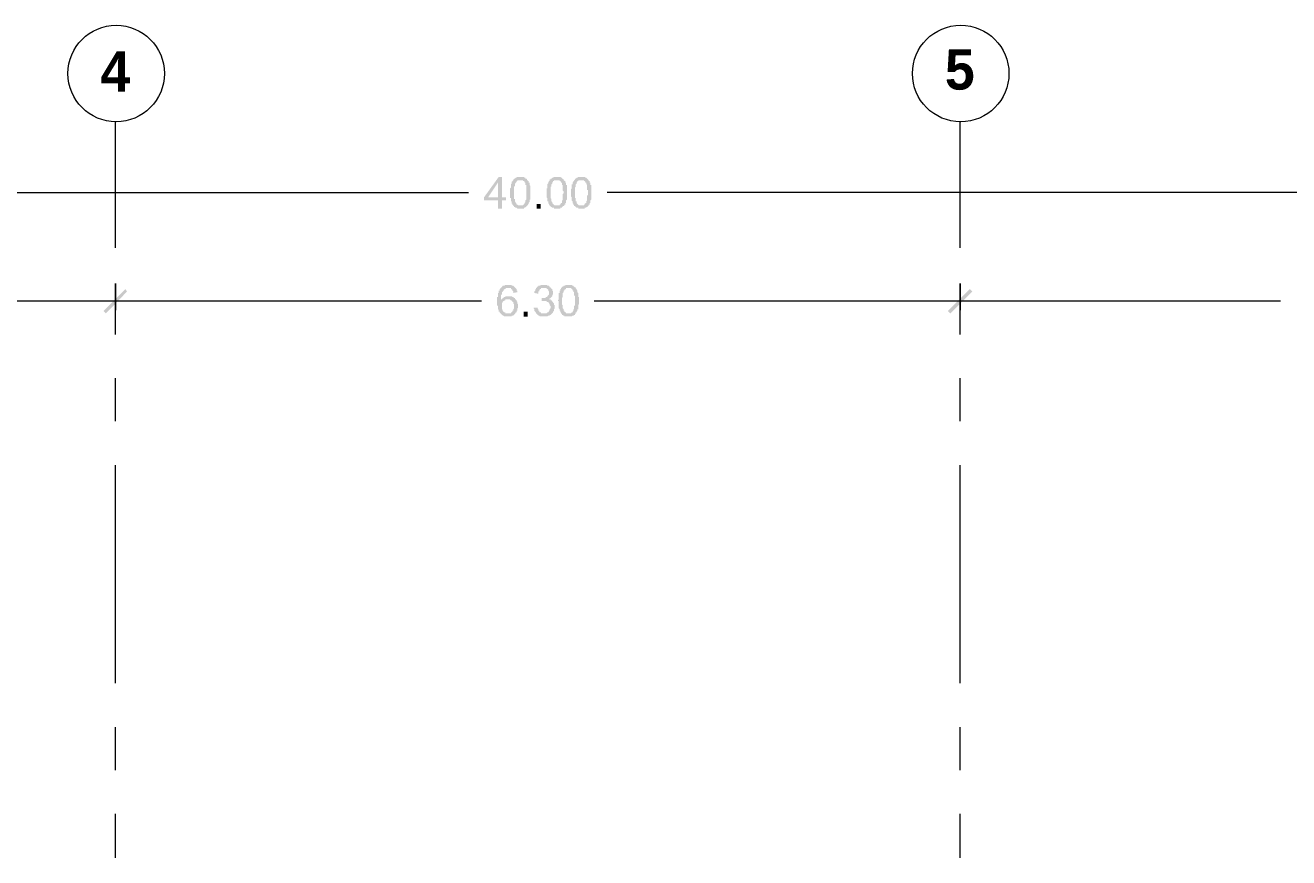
# Model space of a CAD drawing. Header units: inches. Extents: x -11 to 213, y -78 to 40.
# Drawn here: x 13.31 to 22.73, y 30.05 to 36.26 of the extents above; entities that cross this region are included whole.
import ezdxf

# ---------------------------------------------------------------- set-up
doc = ezdxf.new("R2010")
doc.units = ezdxf.units.IN
doc.header["$MEASUREMENT"] = 0
doc.layers.add('PDF_0', color=7, linetype='Continuous')
doc.layers.add('PDF_Text', color=7, linetype='Continuous')
doc.styles.add('PDF Century Gothic Bold', font='GOTHICB.TTF')

msp = doc.modelspace()

# ---------------------------------------------------------------- hatches: boundary and pattern name
at = {"layer": 'PDF_0'}
h = msp.add_hatch(color=256, dxfattribs=at)
h.paths.add_polyline_path([(16.89402, 34.94874), (16.86378, 34.94874), (16.86378, 34.88826), (16.83354, 34.88826), (16.83354, 34.94874), (16.73073, 34.94874), (16.73073, 34.97293), (16.83959, 35.12413), (16.86378, 35.12413), (16.86378, 34.97293), (16.89402, 34.97293)], flags=0)
h.paths.add_polyline_path([(16.83354, 34.97293), (16.83354, 35.0818), (16.83354, 35.0818), (16.76097, 34.97293)], flags=0)
h = msp.add_hatch(color=256, dxfattribs=at)
h.paths.add_polyline_path([(17.00289, 35.12414), (17.00289, 35.12414), (17.00893, 35.12414), (17.00893, 35.12414), (17.00893, 35.12414), (17.01498, 35.12414), (17.01498, 35.12414), (17.02103, 35.12414), (17.02103, 35.12414), (17.02708, 35.12414), (17.02708, 35.12414), (17.02708, 35.12414), (17.03312, 35.11809), (17.03312, 35.11809), (17.03312, 35.11809), (17.03917, 35.11809), (17.03917, 35.11809), (17.03917, 35.11205), (17.04522, 35.11205), (17.04522, 35.11205), (17.04522, 35.11205), (17.05127, 35.106), (17.05127, 35.106), (17.05127, 35.106), (17.05127, 35.09995), (17.05732, 35.09995), (17.05732, 35.09995), (17.05732, 35.0939), (17.05732, 35.0939), (17.06336, 35.0939), (17.06336, 35.08785), (17.06336, 35.08785), (17.06336, 35.08181), (17.06336, 35.08181), (17.06941, 35.08181), (17.06941, 35.07576), (17.06941, 35.07576), (17.06941, 35.06971), (17.06941, 35.06971), (17.06941, 35.06366), (17.06941, 35.06366), (17.07546, 35.05761), (17.07546, 35.05157), (17.07546, 35.05157), (17.07546, 35.04552), (17.07546, 35.04552), (17.07546, 35.03947), (17.07546, 35.03947), (17.07546, 35.03342), (17.07546, 35.02737), (17.07546, 35.02737), (17.07546, 35.02133), (17.07546, 35.01528), (17.07546, 35.00923), (17.07546, 35.00923), (17.07546, 35.00923), (17.07546, 35.00318), (17.07546, 34.99714), (17.07546, 34.99714), (17.07546, 34.99109), (17.07546, 34.98504), (17.07546, 34.98504), (17.07546, 34.97899), (17.07546, 34.97294), (17.07546, 34.97294), (17.07546, 34.9669), (17.07546, 34.9669), (17.07546, 34.96085), (17.07546, 34.96085), (17.07546, 34.9548), (17.06941, 34.9548), (17.06941, 34.94875), (17.06941, 34.94875), (17.06941, 34.9427), (17.06941, 34.9427), (17.06941, 34.93666), (17.06941, 34.93666), (17.06336, 34.93061), (17.06336, 34.93061), (17.06336, 34.92456), (17.06336, 34.92456), (17.06336, 34.92456), (17.05732, 34.91851), (17.05732, 34.91851), (17.05732, 34.91851), (17.05732, 34.91247), (17.05127, 34.91247), (17.05127, 34.90642), (17.05127, 34.90642), (17.04522, 34.90642), (17.04522, 34.90037), (17.04522, 34.90037), (17.03917, 34.90037), (17.03917, 34.89432), (17.03312, 34.89432), (17.03312, 34.89432), (17.02708, 34.89432), (17.02708, 34.89432), (17.02708, 34.88827), (17.02103, 34.88827), (17.02103, 34.88827), (17.01498, 34.88827), (17.00893, 34.88827), (17.00893, 34.88827), (17.00289, 34.88827), (17.00289, 34.88827), (17.00289, 34.88827), (16.99684, 34.88827), (16.99684, 34.88827), (16.99079, 34.88827), (16.99079, 34.88827), (16.98474, 34.88827), (16.98474, 34.88827), (16.98474, 34.88827), (16.97869, 34.88827), (16.97869, 34.88827), (16.97265, 34.89432), (16.97265, 34.89432), (16.97265, 34.89432), (16.9666, 34.89432), (16.9666, 34.89432), (16.9666, 34.89432), (16.96055, 34.90037), (16.96055, 34.90037), (16.96055, 34.90037), (16.9545, 34.90037), (16.9545, 34.90642), (16.9545, 34.90642), (16.9545, 34.90642), (16.94845, 34.90642), (16.94845, 34.91247), (16.94845, 34.91247), (16.94845, 34.91247), (16.94241, 34.91851), (16.94241, 34.91851), (16.94241, 34.92456), (16.94241, 34.92456), (16.93636, 34.92456), (16.93636, 34.93061), (16.93636, 34.93061), (16.93636, 34.93666), (16.93636, 34.93666), (16.93636, 34.9427), (16.93031, 34.9427), (16.93031, 34.94875), (16.93031, 34.94875), (16.93031, 34.9548), (16.93031, 34.9548), (16.93031, 34.96085), (16.93031, 34.96085), (16.93031, 34.9669), (16.92426, 34.9669), (16.92426, 34.97294), (16.92426, 34.97899), (16.92426, 34.97899), (16.92426, 34.98504), (16.92426, 34.99109), (16.92426, 34.99109), (16.92426, 34.99714), (16.92426, 35.00318), (16.92426, 35.00923), (16.92426, 35.00923), (16.92426, 35.00923), (16.92426, 35.01528), (16.92426, 35.02133), (16.92426, 35.02133), (16.92426, 35.02737), (16.92426, 35.03342), (16.92426, 35.03342), (16.92426, 35.03947), (16.92426, 35.03947), (16.93031, 35.04552), (16.93031, 35.04552), (16.93031, 35.05157), (16.93031, 35.05761), (16.93031, 35.05761), (16.93031, 35.06366), (16.93031, 35.06366), (16.93031, 35.06971), (16.93031, 35.06971), (16.93636, 35.07576), (16.93636, 35.07576), (16.93636, 35.07576), (16.93636, 35.08181), (16.93636, 35.08181), (16.93636, 35.08785), (16.94241, 35.08785), (16.94241, 35.08785), (16.94241, 35.0939), (16.94241, 35.0939), (16.94241, 35.0939), (16.94845, 35.09995), (16.94845, 35.09995), (16.94845, 35.106), (16.9545, 35.106), (16.9545, 35.11205), (16.9545, 35.11205), (16.96055, 35.11205), (16.96055, 35.11205), (16.9666, 35.11809), (16.9666, 35.11809), (16.97265, 35.11809), (16.97265, 35.11809), (16.97265, 35.12414), (16.97869, 35.12414), (16.97869, 35.12414), (16.98474, 35.12414), (16.98474, 35.12414), (16.99079, 35.12414), (16.99684, 35.12414), (16.99684, 35.12414), (17.00289, 35.12414), (17.00289, 35.12414)], flags=0)
h.paths.add_polyline_path([(17.00289, 34.91247), (17.00289, 34.91247), (17.00893, 34.91247), (17.00893, 34.91247), (17.01498, 34.91247), (17.01498, 34.91247), (17.02103, 34.91247), (17.02103, 34.91851), (17.02103, 34.91851), (17.02708, 34.91851), (17.02708, 34.92456), (17.03312, 34.92456), (17.03312, 34.92456), (17.03312, 34.93061), (17.03312, 34.93061), (17.03312, 34.93061), (17.03917, 34.93666), (17.03917, 34.93666), (17.03917, 34.9427), (17.03917, 34.9427), (17.03917, 34.9427), (17.03917, 34.94875), (17.03917, 34.94875), (17.04522, 34.9548), (17.04522, 34.9548), (17.04522, 34.96085), (17.04522, 34.96085), (17.04522, 34.9669), (17.04522, 34.9669), (17.04522, 34.97294), (17.04522, 34.97294), (17.04522, 34.97899), (17.04522, 34.97899), (17.04522, 34.98504), (17.04522, 34.99109), (17.04522, 34.99109), (17.04522, 34.99714), (17.04522, 35.00318), (17.04522, 35.00923), (17.04522, 35.00923), (17.04522, 35.00923), (17.04522, 35.01528), (17.04522, 35.02133), (17.04522, 35.02133), (17.04522, 35.02737), (17.04522, 35.02737), (17.04522, 35.03342), (17.04522, 35.03342), (17.04522, 35.03947), (17.04522, 35.04552), (17.04522, 35.04552), (17.04522, 35.05157), (17.04522, 35.05157), (17.04522, 35.05157), (17.04522, 35.05761), (17.04522, 35.05761), (17.04522, 35.06366), (17.04522, 35.06366), (17.03917, 35.06366), (17.03917, 35.06971), (17.03917, 35.07576), (17.03917, 35.07576), (17.03917, 35.08181), (17.03312, 35.08181), (17.03312, 35.08181), (17.03312, 35.08785), (17.03312, 35.08785), (17.02708, 35.0939), (17.02708, 35.0939), (17.02708, 35.0939), (17.02103, 35.0939), (17.02103, 35.09995), (17.01498, 35.09995), (17.01498, 35.09995), (17.00893, 35.09995), (17.00893, 35.09995), (17.00289, 35.09995), (17.00289, 35.09995), (17.00289, 35.09995), (16.99684, 35.09995), (16.99684, 35.09995), (16.99079, 35.09995), (16.99079, 35.09995), (16.98474, 35.09995), (16.98474, 35.09995), (16.97869, 35.09995), (16.97869, 35.0939), (16.97869, 35.0939), (16.97265, 35.0939), (16.97265, 35.08785), (16.97265, 35.08785), (16.9666, 35.08181), (16.9666, 35.08181), (16.9666, 35.08181), (16.9666, 35.07576), (16.9666, 35.07576), (16.96055, 35.07576), (16.96055, 35.06971), (16.96055, 35.06971), (16.96055, 35.06366), (16.96055, 35.06366), (16.96055, 35.06366), (16.96055, 35.05761), (16.96055, 35.05761), (16.9545, 35.05157), (16.9545, 35.05157), (16.9545, 35.04552), (16.9545, 35.03947), (16.9545, 35.03947), (16.9545, 35.03342), (16.9545, 35.03342), (16.9545, 35.02737), (16.9545, 35.02133), (16.9545, 35.02133), (16.9545, 35.01528), (16.9545, 35.00923), (16.9545, 35.00923), (16.9545, 35.00318), (16.9545, 34.99714), (16.9545, 34.99714), (16.9545, 34.99109), (16.9545, 34.98504), (16.9545, 34.98504), (16.9545, 34.97899), (16.9545, 34.97899), (16.9545, 34.97294), (16.9545, 34.97294), (16.9545, 34.9669), (16.9545, 34.9669), (16.9545, 34.96085), (16.96055, 34.96085), (16.96055, 34.9548), (16.96055, 34.9548), (16.96055, 34.94875), (16.96055, 34.94875), (16.96055, 34.94875), (16.96055, 34.9427), (16.96055, 34.9427), (16.9666, 34.93666), (16.9666, 34.93666), (16.9666, 34.93061), (16.9666, 34.93061), (16.97265, 34.92456), (16.97265, 34.92456), (16.97265, 34.92456), (16.97265, 34.91851), (16.97869, 34.91851), (16.97869, 34.91851), (16.98474, 34.91247), (16.98474, 34.91247), (16.99079, 34.91247), (16.99079, 34.91247), (16.99684, 34.91247), (16.99684, 34.91247), (17.00289, 34.91247)], flags=0)
h = msp.add_hatch(color=256, dxfattribs=at)
h.paths.add_polyline_path([(17.27505, 35.12414), (17.27505, 35.12414), (17.2811, 35.12414), (17.2811, 35.12414), (17.28715, 35.12414), (17.28715, 35.12414), (17.28715, 35.12414), (17.2932, 35.12414), (17.2932, 35.12414), (17.29924, 35.12414), (17.29924, 35.12414), (17.29924, 35.12414), (17.30529, 35.11809), (17.30529, 35.11809), (17.30529, 35.11809), (17.31134, 35.11809), (17.31134, 35.11809), (17.31134, 35.11205), (17.31739, 35.11205), (17.31739, 35.11205), (17.31739, 35.11205), (17.32343, 35.106), (17.32343, 35.106), (17.32343, 35.106), (17.32343, 35.09995), (17.32948, 35.09995), (17.32948, 35.09995), (17.32948, 35.0939), (17.32948, 35.0939), (17.33553, 35.0939), (17.33553, 35.08785), (17.33553, 35.08785), (17.33553, 35.08181), (17.33553, 35.08181), (17.34158, 35.08181), (17.34158, 35.07576), (17.34158, 35.07576), (17.34158, 35.06971), (17.34158, 35.06971), (17.34158, 35.06366), (17.34763, 35.06366), (17.34763, 35.05761), (17.34763, 35.05157), (17.34763, 35.05157), (17.34763, 35.04552), (17.34763, 35.04552), (17.34763, 35.03947), (17.34763, 35.03947), (17.34763, 35.03342), (17.34763, 35.02737), (17.34763, 35.02737), (17.34763, 35.02133), (17.34763, 35.01528), (17.34763, 35.00923), (17.34763, 35.00923), (17.34763, 35.00923), (17.34763, 35.00318), (17.34763, 34.99714), (17.34763, 34.99714), (17.34763, 34.99109), (17.34763, 34.98504), (17.34763, 34.98504), (17.34763, 34.97899), (17.34763, 34.97294), (17.34763, 34.97294), (17.34763, 34.9669), (17.34763, 34.9669), (17.34763, 34.96085), (17.34763, 34.96085), (17.34763, 34.9548), (17.34763, 34.9548), (17.34158, 34.94875), (17.34158, 34.94875), (17.34158, 34.9427), (17.34158, 34.9427), (17.34158, 34.93666), (17.34158, 34.93666), (17.34158, 34.93061), (17.33553, 34.93061), (17.33553, 34.92456), (17.33553, 34.92456), (17.33553, 34.92456), (17.33553, 34.91851), (17.32948, 34.91851), (17.32948, 34.91851), (17.32948, 34.91247), (17.32948, 34.91247), (17.32343, 34.90642), (17.32343, 34.90642), (17.31739, 34.90642), (17.31739, 34.90037), (17.31739, 34.90037), (17.31134, 34.90037), (17.31134, 34.89432), (17.30529, 34.89432), (17.30529, 34.89432), (17.30529, 34.89432), (17.29924, 34.89432), (17.29924, 34.88827), (17.2932, 34.88827), (17.2932, 34.88827), (17.28715, 34.88827), (17.28715, 34.88827), (17.2811, 34.88827), (17.27505, 34.88827), (17.27505, 34.88827), (17.27505, 34.88827), (17.269, 34.88827), (17.269, 34.88827), (17.26296, 34.88827), (17.26296, 34.88827), (17.26296, 34.88827), (17.25691, 34.88827), (17.25691, 34.88827), (17.25086, 34.88827), (17.25086, 34.88827), (17.25086, 34.89432), (17.24481, 34.89432), (17.24481, 34.89432), (17.23876, 34.89432), (17.23876, 34.89432), (17.23876, 34.89432), (17.23272, 34.90037), (17.23272, 34.90037), (17.23272, 34.90037), (17.22667, 34.90037), (17.22667, 34.90642), (17.22667, 34.90642), (17.22667, 34.90642), (17.22062, 34.90642), (17.22062, 34.91247), (17.22062, 34.91247), (17.22062, 34.91247), (17.21457, 34.91851), (17.21457, 34.91851), (17.21457, 34.92456), (17.21457, 34.92456), (17.20853, 34.92456), (17.20853, 34.93061), (17.20853, 34.93061), (17.20853, 34.93666), (17.20853, 34.93666), (17.20853, 34.9427), (17.20248, 34.9427), (17.20248, 34.94875), (17.20248, 34.94875), (17.20248, 34.9548), (17.20248, 34.9548), (17.20248, 34.96085), (17.20248, 34.96085), (17.20248, 34.9669), (17.20248, 34.9669), (17.19643, 34.97294), (17.19643, 34.97899), (17.19643, 34.97899), (17.19643, 34.98504), (17.19643, 34.99109), (17.19643, 34.99109), (17.19643, 34.99714), (17.19643, 35.00318), (17.19643, 35.00923), (17.19643, 35.00923), (17.19643, 35.00923), (17.19643, 35.01528), (17.19643, 35.02133), (17.19643, 35.02133), (17.19643, 35.02737), (17.19643, 35.03342), (17.19643, 35.03342), (17.19643, 35.03947), (17.20248, 35.03947), (17.20248, 35.04552), (17.20248, 35.04552), (17.20248, 35.05157), (17.20248, 35.05761), (17.20248, 35.05761), (17.20248, 35.06366), (17.20248, 35.06366), (17.20248, 35.06971), (17.20248, 35.06971), (17.20853, 35.07576), (17.20853, 35.07576), (17.20853, 35.07576), (17.20853, 35.08181), (17.20853, 35.08181), (17.20853, 35.08785), (17.21457, 35.08785), (17.21457, 35.08785), (17.21457, 35.0939), (17.21457, 35.0939), (17.21457, 35.0939), (17.22062, 35.09995), (17.22062, 35.09995), (17.22062, 35.106), (17.22667, 35.106), (17.22667, 35.11205), (17.23272, 35.11205), (17.23272, 35.11205), (17.23272, 35.11205), (17.23876, 35.11809), (17.23876, 35.11809), (17.24481, 35.11809), (17.24481, 35.11809), (17.25086, 35.12414), (17.25086, 35.12414), (17.25086, 35.12414), (17.25691, 35.12414), (17.26296, 35.12414), (17.26296, 35.12414), (17.269, 35.12414), (17.269, 35.12414), (17.27505, 35.12414), (17.27505, 35.12414)], flags=0)
h.paths.add_polyline_path([(17.27505, 34.91247), (17.27505, 34.91247), (17.2811, 34.91247), (17.2811, 34.91247), (17.28715, 34.91247), (17.28715, 34.91247), (17.2932, 34.91247), (17.2932, 34.91851), (17.29924, 34.91851), (17.29924, 34.91851), (17.29924, 34.92456), (17.30529, 34.92456), (17.30529, 34.92456), (17.30529, 34.93061), (17.31134, 34.93061), (17.31134, 34.93061), (17.31134, 34.93666), (17.31134, 34.93666), (17.31134, 34.9427), (17.31134, 34.9427), (17.31134, 34.9427), (17.31134, 34.94875), (17.31739, 34.94875), (17.31739, 34.9548), (17.31739, 34.9548), (17.31739, 34.96085), (17.31739, 34.96085), (17.31739, 34.9669), (17.31739, 34.9669), (17.31739, 34.97294), (17.31739, 34.97294), (17.31739, 34.97899), (17.31739, 34.97899), (17.31739, 34.98504), (17.31739, 34.99109), (17.31739, 34.99109), (17.31739, 34.99714), (17.32343, 35.00318), (17.32343, 35.00923), (17.32343, 35.00923), (17.32343, 35.00923), (17.32343, 35.01528), (17.31739, 35.02133), (17.31739, 35.02133), (17.31739, 35.02737), (17.31739, 35.02737), (17.31739, 35.03342), (17.31739, 35.03342), (17.31739, 35.03947), (17.31739, 35.04552), (17.31739, 35.04552), (17.31739, 35.05157), (17.31739, 35.05157), (17.31739, 35.05157), (17.31739, 35.05761), (17.31739, 35.05761), (17.31739, 35.06366), (17.31739, 35.06366), (17.31134, 35.06366), (17.31134, 35.06971), (17.31134, 35.07576), (17.31134, 35.07576), (17.31134, 35.08181), (17.30529, 35.08181), (17.30529, 35.08181), (17.30529, 35.08785), (17.30529, 35.08785), (17.29924, 35.0939), (17.29924, 35.0939), (17.29924, 35.0939), (17.2932, 35.0939), (17.2932, 35.09995), (17.28715, 35.09995), (17.28715, 35.09995), (17.2811, 35.09995), (17.2811, 35.09995), (17.27505, 35.09995), (17.27505, 35.09995), (17.27505, 35.09995), (17.269, 35.09995), (17.269, 35.09995), (17.26296, 35.09995), (17.26296, 35.09995), (17.25691, 35.09995), (17.25691, 35.09995), (17.25086, 35.09995), (17.25086, 35.0939), (17.25086, 35.0939), (17.24481, 35.0939), (17.24481, 35.08785), (17.24481, 35.08785), (17.23876, 35.08181), (17.23876, 35.08181), (17.23876, 35.08181), (17.23876, 35.07576), (17.23876, 35.07576), (17.23876, 35.07576), (17.23272, 35.06971), (17.23272, 35.06971), (17.23272, 35.06366), (17.23272, 35.06366), (17.23272, 35.06366), (17.23272, 35.05761), (17.23272, 35.05761), (17.23272, 35.05157), (17.22667, 35.05157), (17.22667, 35.04552), (17.22667, 35.03947), (17.22667, 35.03947), (17.22667, 35.03342), (17.22667, 35.03342), (17.22667, 35.02737), (17.22667, 35.02133), (17.22667, 35.02133), (17.22667, 35.01528), (17.22667, 35.00923), (17.22667, 35.00923), (17.22667, 35.00318), (17.22667, 34.99714), (17.22667, 34.99714), (17.22667, 34.99109), (17.22667, 34.98504), (17.22667, 34.98504), (17.22667, 34.97899), (17.22667, 34.97899), (17.22667, 34.97294), (17.22667, 34.97294), (17.22667, 34.9669), (17.22667, 34.9669), (17.23272, 34.96085), (17.23272, 34.96085), (17.23272, 34.9548), (17.23272, 34.9548), (17.23272, 34.94875), (17.23272, 34.94875), (17.23272, 34.94875), (17.23272, 34.9427), (17.23272, 34.9427), (17.23876, 34.93666), (17.23876, 34.93666), (17.23876, 34.93061), (17.23876, 34.93061), (17.24481, 34.92456), (17.24481, 34.92456), (17.24481, 34.92456), (17.25086, 34.91851), (17.25086, 34.91851), (17.25086, 34.91851), (17.25691, 34.91247), (17.25691, 34.91247), (17.26296, 34.91247), (17.26296, 34.91247), (17.269, 34.91247), (17.269, 34.91247), (17.27505, 34.91247)], flags=0)
h = msp.add_hatch(color=256, dxfattribs=at)
h.paths.add_polyline_path([(17.45649, 35.12414), (17.45649, 35.12414), (17.46254, 35.12414), (17.46254, 35.12414), (17.46859, 35.12414), (17.46859, 35.12414), (17.46859, 35.12414), (17.47464, 35.12414), (17.47464, 35.12414), (17.48069, 35.12414), (17.48069, 35.12414), (17.48069, 35.12414), (17.48673, 35.11809), (17.48673, 35.11809), (17.49278, 35.11809), (17.49278, 35.11809), (17.49278, 35.11809), (17.49883, 35.11205), (17.49883, 35.11205), (17.49883, 35.11205), (17.49883, 35.11205), (17.50488, 35.106), (17.50488, 35.106), (17.50488, 35.106), (17.51093, 35.09995), (17.51093, 35.09995), (17.51093, 35.09995), (17.51093, 35.0939), (17.51697, 35.0939), (17.51697, 35.0939), (17.51697, 35.08785), (17.51697, 35.08785), (17.51697, 35.08181), (17.52302, 35.08181), (17.52302, 35.08181), (17.52302, 35.07576), (17.52302, 35.07576), (17.52302, 35.06971), (17.52302, 35.06971), (17.52302, 35.06366), (17.52907, 35.06366), (17.52907, 35.05761), (17.52907, 35.05157), (17.52907, 35.05157), (17.52907, 35.04552), (17.52907, 35.04552), (17.52907, 35.03947), (17.52907, 35.03947), (17.52907, 35.03342), (17.52907, 35.02737), (17.52907, 35.02737), (17.52907, 35.02133), (17.52907, 35.01528), (17.52907, 35.00923), (17.52907, 35.00923), (17.52907, 35.00923), (17.52907, 35.00318), (17.52907, 34.99714), (17.52907, 34.99714), (17.52907, 34.99109), (17.52907, 34.98504), (17.52907, 34.98504), (17.52907, 34.97899), (17.52907, 34.97294), (17.52907, 34.97294), (17.52907, 34.9669), (17.52907, 34.9669), (17.52907, 34.96085), (17.52907, 34.96085), (17.52907, 34.9548), (17.52907, 34.9548), (17.52302, 34.94875), (17.52302, 34.94875), (17.52302, 34.9427), (17.52302, 34.9427), (17.52302, 34.93666), (17.52302, 34.93666), (17.52302, 34.93061), (17.51697, 34.93061), (17.51697, 34.92456), (17.51697, 34.92456), (17.51697, 34.92456), (17.51697, 34.91851), (17.51093, 34.91851), (17.51093, 34.91851), (17.51093, 34.91247), (17.51093, 34.91247), (17.50488, 34.90642), (17.50488, 34.90642), (17.50488, 34.90642), (17.49883, 34.90037), (17.49883, 34.90037), (17.49278, 34.90037), (17.49278, 34.89432), (17.48673, 34.89432), (17.48673, 34.89432), (17.48673, 34.89432), (17.48069, 34.89432), (17.48069, 34.88827), (17.47464, 34.88827), (17.47464, 34.88827), (17.46859, 34.88827), (17.46859, 34.88827), (17.46254, 34.88827), (17.46254, 34.88827), (17.45649, 34.88827), (17.45649, 34.88827), (17.45045, 34.88827), (17.45045, 34.88827), (17.4444, 34.88827), (17.4444, 34.88827), (17.4444, 34.88827), (17.43835, 34.88827), (17.43835, 34.88827), (17.4323, 34.88827), (17.4323, 34.88827), (17.4323, 34.89432), (17.42625, 34.89432), (17.42625, 34.89432), (17.42625, 34.89432), (17.42021, 34.89432), (17.42021, 34.89432), (17.41416, 34.90037), (17.41416, 34.90037), (17.41416, 34.90037), (17.41416, 34.90037), (17.40811, 34.90642), (17.40811, 34.90642), (17.40811, 34.90642), (17.40206, 34.90642), (17.40206, 34.91247), (17.40206, 34.91247), (17.40206, 34.91247), (17.39602, 34.91851), (17.39602, 34.91851), (17.39602, 34.92456), (17.39602, 34.92456), (17.39602, 34.92456), (17.38997, 34.93061), (17.38997, 34.93061), (17.38997, 34.93666), (17.38997, 34.93666), (17.38997, 34.9427), (17.38997, 34.9427), (17.38392, 34.94875), (17.38392, 34.94875), (17.38392, 34.9548), (17.38392, 34.9548), (17.38392, 34.96085), (17.38392, 34.96085), (17.38392, 34.9669), (17.38392, 34.9669), (17.38392, 34.97294), (17.37787, 34.97899), (17.37787, 34.97899), (17.37787, 34.98504), (17.37787, 34.99109), (17.37787, 34.99109), (17.37787, 34.99714), (17.37787, 35.00318), (17.37787, 35.00923), (17.37787, 35.00923), (17.37787, 35.00923), (17.37787, 35.01528), (17.37787, 35.02133), (17.37787, 35.02133), (17.37787, 35.02737), (17.37787, 35.03342), (17.37787, 35.03342), (17.38392, 35.03947), (17.38392, 35.03947), (17.38392, 35.04552), (17.38392, 35.04552), (17.38392, 35.05157), (17.38392, 35.05761), (17.38392, 35.05761), (17.38392, 35.06366), (17.38392, 35.06366), (17.38392, 35.06971), (17.38997, 35.06971), (17.38997, 35.07576), (17.38997, 35.07576), (17.38997, 35.07576), (17.38997, 35.08181), (17.38997, 35.08181), (17.39602, 35.08785), (17.39602, 35.08785), (17.39602, 35.08785), (17.39602, 35.0939), (17.39602, 35.0939), (17.40206, 35.0939), (17.40206, 35.09995), (17.40206, 35.09995), (17.40811, 35.106), (17.40811, 35.106), (17.40811, 35.11205), (17.41416, 35.11205), (17.41416, 35.11205), (17.41416, 35.11205), (17.42021, 35.11809), (17.42021, 35.11809), (17.42625, 35.11809), (17.42625, 35.11809), (17.4323, 35.12414), (17.4323, 35.12414), (17.43835, 35.12414), (17.43835, 35.12414), (17.4444, 35.12414), (17.4444, 35.12414), (17.45045, 35.12414), (17.45045, 35.12414), (17.45649, 35.12414), (17.45649, 35.12414)], flags=0)
h.paths.add_polyline_path([(17.45649, 34.91247), (17.45649, 34.91247), (17.46254, 34.91247), (17.46254, 34.91247), (17.46859, 34.91247), (17.46859, 34.91247), (17.47464, 34.91247), (17.47464, 34.91851), (17.48069, 34.91851), (17.48069, 34.91851), (17.48069, 34.92456), (17.48673, 34.92456), (17.48673, 34.92456), (17.48673, 34.93061), (17.49278, 34.93061), (17.49278, 34.93061), (17.49278, 34.93666), (17.49278, 34.93666), (17.49278, 34.9427), (17.49278, 34.9427), (17.49278, 34.9427), (17.49883, 34.94875), (17.49883, 34.94875), (17.49883, 34.9548), (17.49883, 34.9548), (17.49883, 34.96085), (17.49883, 34.96085), (17.49883, 34.9669), (17.49883, 34.9669), (17.49883, 34.97294), (17.49883, 34.97294), (17.49883, 34.97899), (17.49883, 34.97899), (17.49883, 34.98504), (17.50488, 34.99109), (17.50488, 34.99109), (17.50488, 34.99714), (17.50488, 35.00318), (17.50488, 35.00923), (17.50488, 35.00923), (17.50488, 35.00923), (17.50488, 35.01528), (17.50488, 35.02133), (17.50488, 35.02133), (17.50488, 35.02737), (17.49883, 35.02737), (17.49883, 35.03342), (17.49883, 35.03342), (17.49883, 35.03947), (17.49883, 35.04552), (17.49883, 35.04552), (17.49883, 35.05157), (17.49883, 35.05157), (17.49883, 35.05157), (17.49883, 35.05761), (17.49883, 35.05761), (17.49883, 35.06366), (17.49883, 35.06366), (17.49883, 35.06366), (17.49278, 35.06971), (17.49278, 35.07576), (17.49278, 35.07576), (17.49278, 35.08181), (17.48673, 35.08181), (17.48673, 35.08181), (17.48673, 35.08785), (17.48673, 35.08785), (17.48069, 35.0939), (17.48069, 35.0939), (17.48069, 35.0939), (17.47464, 35.0939), (17.47464, 35.09995), (17.46859, 35.09995), (17.46859, 35.09995), (17.46254, 35.09995), (17.46254, 35.09995), (17.45649, 35.09995), (17.45649, 35.09995), (17.45649, 35.09995), (17.45045, 35.09995), (17.45045, 35.09995), (17.4444, 35.09995), (17.4444, 35.09995), (17.43835, 35.09995), (17.43835, 35.09995), (17.4323, 35.09995), (17.4323, 35.0939), (17.4323, 35.0939), (17.42625, 35.0939), (17.42625, 35.08785), (17.42625, 35.08785), (17.42021, 35.08181), (17.42021, 35.08181), (17.42021, 35.08181), (17.42021, 35.07576), (17.42021, 35.07576), (17.42021, 35.07576), (17.41416, 35.06971), (17.41416, 35.06971), (17.41416, 35.06366), (17.41416, 35.06366), (17.41416, 35.06366), (17.41416, 35.05761), (17.41416, 35.05761), (17.41416, 35.05157), (17.41416, 35.05157), (17.40811, 35.04552), (17.40811, 35.03947), (17.40811, 35.03947), (17.40811, 35.03342), (17.40811, 35.03342), (17.40811, 35.02737), (17.40811, 35.02133), (17.40811, 35.02133), (17.40811, 35.01528), (17.40811, 35.00923), (17.40811, 35.00923), (17.40811, 35.00318), (17.40811, 34.99714), (17.40811, 34.99714), (17.40811, 34.99109), (17.40811, 34.98504), (17.40811, 34.98504), (17.40811, 34.97899), (17.40811, 34.97899), (17.40811, 34.97294), (17.40811, 34.97294), (17.40811, 34.9669), (17.41416, 34.9669), (17.41416, 34.96085), (17.41416, 34.96085), (17.41416, 34.9548), (17.41416, 34.9548), (17.41416, 34.94875), (17.41416, 34.94875), (17.41416, 34.94875), (17.41416, 34.9427), (17.42021, 34.9427), (17.42021, 34.93666), (17.42021, 34.93666), (17.42021, 34.93061), (17.42021, 34.93061), (17.42625, 34.92456), (17.42625, 34.92456), (17.42625, 34.92456), (17.4323, 34.91851), (17.4323, 34.91851), (17.4323, 34.91851), (17.43835, 34.91247), (17.43835, 34.91247), (17.4444, 34.91247), (17.4444, 34.91247), (17.45045, 34.91247), (17.45045, 34.91247), (17.45649, 34.91247)], flags=0)
h = msp.add_hatch(color=256, dxfattribs=at)
h.paths.add_polyline_path([(16.85773, 34.20482), (16.85773, 34.21087), (16.86378, 34.21087), (16.86378, 34.21692), (16.86378, 34.21692), (16.86983, 34.21692), (16.86983, 34.22297), (16.86983, 34.22297), (16.87588, 34.22297), (16.87588, 34.22902), (16.88192, 34.22902), (16.88192, 34.22902), (16.88797, 34.22902), (16.88797, 34.23506), (16.88797, 34.23506), (16.89402, 34.23506), (16.89402, 34.23506), (16.90007, 34.23506), (16.90007, 34.23506), (16.90612, 34.23506), (16.91216, 34.23506), (16.91216, 34.23506), (16.91216, 34.23506), (16.91821, 34.23506), (16.91821, 34.23506), (16.92426, 34.23506), (16.92426, 34.23506), (16.93031, 34.23506), (16.93031, 34.23506), (16.93636, 34.23506), (16.93636, 34.23506), (16.9424, 34.22902), (16.9424, 34.22902), (16.94845, 34.22902), (16.94845, 34.22902), (16.9545, 34.22297), (16.9545, 34.22297), (16.96055, 34.22297), (16.96055, 34.21692), (16.96055, 34.21692), (16.96055, 34.21692), (16.96659, 34.21087), (16.96659, 34.21087), (16.96659, 34.21087), (16.97264, 34.20482), (16.97264, 34.20482), (16.97264, 34.19878), (16.97264, 34.19878), (16.97869, 34.19273), (16.97869, 34.19273), (16.97869, 34.19273), (16.97869, 34.18668), (16.97869, 34.18063), (16.97869, 34.18063), (16.98474, 34.17458), (16.98474, 34.17458), (16.98474, 34.16854), (16.98474, 34.16854), (16.98474, 34.16249), (16.98474, 34.16249), (16.98474, 34.15644), (16.98474, 34.15644), (16.98474, 34.15039), (16.98474, 34.15039), (16.97869, 34.14435), (16.97869, 34.14435), (16.97869, 34.1383), (16.97869, 34.1383), (16.97869, 34.13225), (16.97869, 34.13225), (16.97869, 34.1262), (16.97264, 34.1262), (16.97264, 34.12015), (16.97264, 34.12015), (16.97264, 34.11411), (16.96659, 34.11411), (16.96659, 34.10806), (16.96659, 34.10806), (16.96055, 34.10806), (16.96055, 34.10806), (16.96055, 34.10201), (16.96055, 34.10201), (16.9545, 34.09596), (16.9545, 34.09596), (16.9545, 34.09596), (16.94845, 34.08991), (16.94845, 34.08991), (16.9424, 34.08991), (16.9424, 34.08991), (16.93636, 34.08991), (16.93636, 34.08387), (16.93031, 34.08387), (16.93031, 34.08387), (16.92426, 34.08387), (16.92426, 34.08387), (16.91821, 34.08387), (16.91821, 34.08387), (16.91216, 34.08387), (16.91216, 34.08387), (16.90612, 34.08387), (16.90612, 34.08387), (16.90007, 34.08387), (16.89402, 34.08387), (16.89402, 34.08387), (16.88797, 34.08387), (16.88797, 34.08387), (16.88192, 34.08387), (16.88192, 34.08387), (16.87588, 34.08991), (16.87588, 34.08991), (16.87588, 34.08991), (16.86983, 34.08991), (16.86983, 34.09596), (16.86378, 34.09596), (16.86378, 34.09596), (16.85773, 34.10201), (16.85773, 34.10201), (16.85773, 34.10201), (16.85169, 34.10806), (16.85169, 34.10806), (16.85169, 34.10806), (16.85169, 34.10806), (16.84564, 34.11411), (16.84564, 34.11411), (16.84564, 34.11411), (16.84564, 34.12015), (16.83959, 34.12015), (16.83959, 34.12015), (16.83959, 34.1262), (16.83959, 34.1262), (16.83959, 34.13225), (16.83959, 34.13225), (16.83354, 34.1383), (16.83354, 34.1383), (16.83354, 34.14435), (16.83354, 34.14435), (16.83354, 34.15039), (16.83354, 34.15039), (16.83354, 34.15644), (16.83354, 34.15644), (16.83354, 34.16249), (16.82749, 34.16854), (16.82749, 34.16854), (16.82749, 34.17458), (16.82749, 34.17458), (16.82749, 34.18063), (16.82749, 34.18668), (16.82749, 34.19273), (16.82749, 34.19273), (16.82749, 34.19273), (16.82749, 34.19878), (16.82749, 34.20482), (16.82749, 34.20482), (16.82749, 34.21087), (16.82749, 34.21692), (16.82749, 34.21692), (16.82749, 34.22297), (16.82749, 34.22902), (16.83354, 34.22902), (16.83354, 34.23506), (16.83354, 34.23506), (16.83354, 34.24111), (16.83354, 34.24111), (16.83354, 34.24716), (16.83354, 34.24716), (16.83354, 34.25321), (16.83354, 34.25321), (16.83354, 34.25926), (16.83959, 34.25926), (16.83959, 34.2653), (16.83959, 34.2653), (16.83959, 34.27135), (16.83959, 34.27135), (16.83959, 34.2774), (16.84564, 34.2774), (16.84564, 34.2774), (16.84564, 34.28345), (16.84564, 34.28345), (16.84564, 34.28949), (16.85169, 34.28949), (16.85169, 34.28949), (16.85169, 34.28949), (16.85169, 34.29554), (16.85773, 34.29554), (16.85773, 34.30159), (16.85773, 34.30159), (16.86378, 34.30159), (16.86378, 34.30764), (16.86983, 34.30764), (16.86983, 34.30764), (16.86983, 34.31369), (16.87588, 34.31369), (16.87588, 34.31369), (16.88192, 34.31369), (16.88192, 34.31369), (16.88797, 34.31973), (16.88797, 34.31973), (16.89402, 34.31973), (16.89402, 34.31973), (16.90007, 34.31973), (16.90007, 34.31973), (16.90612, 34.31973), (16.90612, 34.31973), (16.91216, 34.31973), (16.91216, 34.31973), (16.91821, 34.31973), (16.91821, 34.31973), (16.92426, 34.31973), (16.92426, 34.31973), (16.93031, 34.31973), (16.93031, 34.31973), (16.93636, 34.31973), (16.93636, 34.31369), (16.9424, 34.31369), (16.9424, 34.31369), (16.94845, 34.31369), (16.94845, 34.31369), (16.9545, 34.30764), (16.9545, 34.30764), (16.9545, 34.30764), (16.96055, 34.30159), (16.96055, 34.30159), (16.96055, 34.30159), (16.96659, 34.29554), (16.96659, 34.29554), (16.96659, 34.29554), (16.97264, 34.28949), (16.97264, 34.28949), (16.97264, 34.28345), (16.97264, 34.28345), (16.97264, 34.2774), (16.97869, 34.2774), (16.97869, 34.27135), (16.97869, 34.27135), (16.97869, 34.2653), (16.97869, 34.2653), (16.94845, 34.25926), (16.94845, 34.2653), (16.94845, 34.2653), (16.94845, 34.27135), (16.94845, 34.27135), (16.9424, 34.2774), (16.9424, 34.2774), (16.9424, 34.28345), (16.9424, 34.28345), (16.93636, 34.28345), (16.93636, 34.28949), (16.93636, 34.28949), (16.93031, 34.28949), (16.93031, 34.29554), (16.92426, 34.29554), (16.92426, 34.29554), (16.92426, 34.29554), (16.91821, 34.29554), (16.91821, 34.29554), (16.91216, 34.29554), (16.91216, 34.29554), (16.90612, 34.29554), (16.90612, 34.29554), (16.90007, 34.29554), (16.90007, 34.29554), (16.89402, 34.29554), (16.89402, 34.29554), (16.88797, 34.28949), (16.88797, 34.28949), (16.88797, 34.28949), (16.88192, 34.28949), (16.88192, 34.28345), (16.87588, 34.28345), (16.87588, 34.2774), (16.87588, 34.2774), (16.87588, 34.2774), (16.86983, 34.27135), (16.86983, 34.27135), (16.86983, 34.27135), (16.86983, 34.2653), (16.86378, 34.2653), (16.86378, 34.25926), (16.86378, 34.25926), (16.86378, 34.25926), (16.86378, 34.25321), (16.86378, 34.25321), (16.86378, 34.24716), (16.85773, 34.24716), (16.85773, 34.24111), (16.85773, 34.23506), (16.85773, 34.23506), (16.85773, 34.22902), (16.85773, 34.22902), (16.85773, 34.22297), (16.85773, 34.21692), (16.85773, 34.21692), (16.85773, 34.21087), (16.85773, 34.20482), (16.85773, 34.20482)], flags=0)
h.paths.add_polyline_path([(16.90612, 34.10806), (16.91216, 34.10806), (16.91821, 34.10806), (16.91821, 34.10806), (16.92426, 34.10806), (16.92426, 34.10806), (16.93031, 34.10806), (16.93031, 34.10806), (16.93031, 34.11411), (16.93636, 34.11411), (16.93636, 34.11411), (16.9424, 34.12015), (16.9424, 34.12015), (16.9424, 34.1262), (16.9424, 34.1262), (16.94845, 34.1262), (16.94845, 34.13225), (16.94845, 34.13225), (16.94845, 34.1383), (16.94845, 34.1383), (16.9545, 34.14435), (16.9545, 34.14435), (16.9545, 34.15039), (16.9545, 34.15644), (16.9545, 34.15644), (16.9545, 34.16249), (16.9545, 34.16249), (16.9545, 34.16854), (16.9545, 34.16854), (16.9545, 34.17458), (16.9545, 34.17458), (16.94845, 34.18063), (16.94845, 34.18063), (16.94845, 34.18668), (16.94845, 34.18668), (16.94845, 34.19273), (16.9424, 34.19273), (16.9424, 34.19878), (16.9424, 34.19878), (16.93636, 34.19878), (16.93636, 34.20482), (16.93636, 34.20482), (16.93031, 34.20482), (16.93031, 34.20482), (16.92426, 34.21087), (16.92426, 34.21087), (16.91821, 34.21087), (16.91821, 34.21087), (16.91216, 34.21087), (16.91216, 34.21087), (16.90612, 34.21087), (16.90612, 34.21087), (16.90007, 34.21087), (16.90007, 34.21087), (16.89402, 34.21087), (16.89402, 34.21087), (16.88797, 34.21087), (16.88797, 34.20482), (16.88192, 34.20482), (16.88192, 34.20482), (16.88192, 34.19878), (16.87588, 34.19878), (16.87588, 34.19878), (16.87588, 34.19878), (16.86983, 34.19273), (16.86983, 34.19273), (16.86983, 34.18668), (16.86378, 34.18668), (16.86378, 34.18063), (16.86378, 34.18063), (16.86378, 34.17458), (16.86378, 34.17458), (16.86378, 34.16854), (16.86378, 34.16854), (16.86378, 34.16249), (16.86378, 34.16249), (16.86378, 34.15644), (16.86378, 34.15644), (16.86378, 34.15039), (16.86378, 34.15039), (16.86378, 34.14435), (16.86378, 34.14435), (16.86378, 34.1383), (16.86378, 34.1383), (16.86983, 34.13225), (16.86983, 34.13225), (16.86983, 34.1262), (16.86983, 34.1262), (16.87588, 34.12015), (16.87588, 34.12015), (16.87588, 34.12015), (16.88192, 34.11411), (16.88192, 34.11411), (16.88192, 34.11411), (16.88797, 34.11411), (16.88797, 34.10806), (16.89402, 34.10806), (16.89402, 34.10806), (16.90007, 34.10806), (16.90007, 34.10806), (16.90612, 34.10806), (16.90612, 34.10806), (16.90612, 34.10806)], flags=0)
msp.add_hatch(color=256, dxfattribs=at).paths.add_polyline_path([(17.20852, 34.21088), (17.21457, 34.21088), (17.22062, 34.21088), (17.22062, 34.21088), (17.22667, 34.21088), (17.22667, 34.20483), (17.23271, 34.20483), (17.23271, 34.20483), (17.23271, 34.20483), (17.23876, 34.19878), (17.23876, 34.19878), (17.23876, 34.19273), (17.24481, 34.19273), (17.24481, 34.19273), (17.24481, 34.18668), (17.24481, 34.18668), (17.25086, 34.18064), (17.25086, 34.18064), (17.25086, 34.17459), (17.25086, 34.17459), (17.25086, 34.16854), (17.25691, 34.16854), (17.25691, 34.16249), (17.25691, 34.16249), (17.25691, 34.15644), (17.25691, 34.15644), (17.25691, 34.15644), (17.25691, 34.1504), (17.25691, 34.1504), (17.25691, 34.14435), (17.25691, 34.14435), (17.25086, 34.1383), (17.25086, 34.13225), (17.25086, 34.13225), (17.25086, 34.13225), (17.25086, 34.1262), (17.25086, 34.1262), (17.24481, 34.12016), (17.24481, 34.12016), (17.24481, 34.11411), (17.24481, 34.11411), (17.23876, 34.10806), (17.23876, 34.10806), (17.23876, 34.10806), (17.23271, 34.10201), (17.23271, 34.10201), (17.23271, 34.10201), (17.22667, 34.09597), (17.22667, 34.09597), (17.22062, 34.09597), (17.22062, 34.08992), (17.21457, 34.08992), (17.21457, 34.08992), (17.20852, 34.08992), (17.20852, 34.08992), (17.20247, 34.08387), (17.20247, 34.08387), (17.19643, 34.08387), (17.19643, 34.08387), (17.19038, 34.08387), (17.19038, 34.08387), (17.18433, 34.08387), (17.18433, 34.08387), (17.17828, 34.08387), (17.17828, 34.08387), (17.17223, 34.08387), (17.17223, 34.08387), (17.16619, 34.08387), (17.16014, 34.08387), (17.16014, 34.08387), (17.15409, 34.08387), (17.15409, 34.08387), (17.14804, 34.08387), (17.14804, 34.08387), (17.142, 34.08992), (17.142, 34.08992), (17.13595, 34.08992), (17.13595, 34.08992), (17.13595, 34.09597), (17.1299, 34.09597), (17.1299, 34.09597), (17.12385, 34.10201), (17.12385, 34.10201), (17.12385, 34.10201), (17.12385, 34.10201), (17.1178, 34.10806), (17.1178, 34.10806), (17.1178, 34.11411), (17.11176, 34.11411), (17.11176, 34.11411), (17.11176, 34.12016), (17.11176, 34.12016), (17.10571, 34.1262), (17.10571, 34.1262), (17.10571, 34.13225), (17.10571, 34.13225), (17.10571, 34.1383), (17.10571, 34.1383), (17.09966, 34.14435), (17.09966, 34.1504), (17.1299, 34.1504), (17.1299, 34.1504), (17.1299, 34.14435), (17.13595, 34.1383), (17.13595, 34.1383), (17.13595, 34.13225), (17.13595, 34.13225), (17.13595, 34.1262), (17.142, 34.1262), (17.142, 34.1262), (17.142, 34.12016), (17.142, 34.12016), (17.14804, 34.11411), (17.14804, 34.11411), (17.15409, 34.11411), (17.15409, 34.11411), (17.15409, 34.10806), (17.16014, 34.10806), (17.16014, 34.10806), (17.16619, 34.10806), (17.16619, 34.10806), (17.17223, 34.10806), (17.17828, 34.10806), (17.17828, 34.10806), (17.17828, 34.10806), (17.18433, 34.10806), (17.18433, 34.10806), (17.19038, 34.10806), (17.19038, 34.10806), (17.19643, 34.10806), (17.19643, 34.10806), (17.20247, 34.11411), (17.20247, 34.11411), (17.20852, 34.11411), (17.20852, 34.12016), (17.20852, 34.12016), (17.21457, 34.12016), (17.21457, 34.1262), (17.21457, 34.1262), (17.22062, 34.13225), (17.22062, 34.13225), (17.22062, 34.13225), (17.22062, 34.1383), (17.22062, 34.1383), (17.22667, 34.14435), (17.22667, 34.1504), (17.22667, 34.1504), (17.22667, 34.15644), (17.22667, 34.15644), (17.22667, 34.16249), (17.22667, 34.16249), (17.22062, 34.16854), (17.22062, 34.16854), (17.22062, 34.17459), (17.22062, 34.17459), (17.22062, 34.18064), (17.21457, 34.18064), (17.21457, 34.18668), (17.21457, 34.18668), (17.21457, 34.18668), (17.20852, 34.18668), (17.20852, 34.19273), (17.20247, 34.19273), (17.20247, 34.19273), (17.19643, 34.19273), (17.19643, 34.19878), (17.19643, 34.19878), (17.19038, 34.19878), (17.18433, 34.19878), (17.18433, 34.19878), (17.17828, 34.19878), (17.17828, 34.19878), (17.17828, 34.19878), (17.17223, 34.19878), (17.17223, 34.19878), (17.16619, 34.19878), (17.16619, 34.19878), (17.16014, 34.19878), (17.16014, 34.19878), (17.16014, 34.22297), (17.16619, 34.22297), (17.17223, 34.22297), (17.17223, 34.22297), (17.17828, 34.22297), (17.17828, 34.22297), (17.17828, 34.22297), (17.18433, 34.22297), (17.18433, 34.22297), (17.19038, 34.22297), (17.19038, 34.22902), (17.19643, 34.22902), (17.19643, 34.22902), (17.20247, 34.22902), (17.20247, 34.23507), (17.20247, 34.23507), (17.20852, 34.24111), (17.20852, 34.24111), (17.20852, 34.24111), (17.21457, 34.24716), (17.21457, 34.24716), (17.21457, 34.25321), (17.21457, 34.25321), (17.21457, 34.25926), (17.21457, 34.25926), (17.21457, 34.26531), (17.21457, 34.26531), (17.21457, 34.27135), (17.21457, 34.27135), (17.20852, 34.2774), (17.20852, 34.2774), (17.20852, 34.28345), (17.20852, 34.28345), (17.20247, 34.2895), (17.20247, 34.2895), (17.20247, 34.2895), (17.19643, 34.2895), (17.19643, 34.29555), (17.19038, 34.29555), (17.19038, 34.29555), (17.18433, 34.29555), (17.18433, 34.29555), (17.17828, 34.29555), (17.17828, 34.29555), (17.17828, 34.29555), (17.17223, 34.29555), (17.16619, 34.29555), (17.16619, 34.29555), (17.16014, 34.29555), (17.16014, 34.29555), (17.15409, 34.29555), (17.15409, 34.2895), (17.15409, 34.2895), (17.14804, 34.2895), (17.14804, 34.28345), (17.14804, 34.28345), (17.142, 34.28345), (17.142, 34.2774), (17.142, 34.2774), (17.142, 34.27135), (17.13595, 34.27135), (17.13595, 34.26531), (17.13595, 34.26531), (17.13595, 34.25926), (17.13595, 34.25926), (17.13595, 34.25321), (17.10571, 34.25926), (17.10571, 34.26531), (17.10571, 34.26531), (17.10571, 34.27135), (17.10571, 34.27135), (17.11176, 34.2774), (17.11176, 34.2774), (17.11176, 34.28345), (17.11176, 34.28345), (17.1178, 34.2895), (17.1178, 34.2895), (17.1178, 34.29555), (17.1178, 34.29555), (17.12385, 34.29555), (17.12385, 34.30159), (17.12385, 34.30159), (17.1299, 34.30764), (17.1299, 34.30764), (17.1299, 34.30764), (17.13595, 34.30764), (17.13595, 34.31369), (17.142, 34.31369), (17.142, 34.31369), (17.14804, 34.31369), (17.14804, 34.31369), (17.15409, 34.31974), (17.15409, 34.31974), (17.16014, 34.31974), (17.16014, 34.31974), (17.16619, 34.31974), (17.16619, 34.31974), (17.17223, 34.31974), (17.17223, 34.31974), (17.17223, 34.31974), (17.17828, 34.31974), (17.18433, 34.31974), (17.18433, 34.31974), (17.19038, 34.31974), (17.19038, 34.31974), (17.19643, 34.31974), (17.19643, 34.31974), (17.20247, 34.31369), (17.20247, 34.31369), (17.20852, 34.31369), (17.20852, 34.31369), (17.21457, 34.31369), (17.21457, 34.30764), (17.22062, 34.30764), (17.22062, 34.30764), (17.22062, 34.30159), (17.22667, 34.30159), (17.22667, 34.30159), (17.22667, 34.29555), (17.23271, 34.29555), (17.23271, 34.29555), (17.23271, 34.2895), (17.23876, 34.2895), (17.23876, 34.28345), (17.23876, 34.28345), (17.23876, 34.2774), (17.23876, 34.2774), (17.24481, 34.27135), (17.24481, 34.27135), (17.24481, 34.26531), (17.24481, 34.26531), (17.24481, 34.25926), (17.24481, 34.25926), (17.24481, 34.25926), (17.24481, 34.25321), (17.24481, 34.25321), (17.24481, 34.24716), (17.23876, 34.24716), (17.23876, 34.24111), (17.23876, 34.24111), (17.23876, 34.23507), (17.23876, 34.23507), (17.23271, 34.22902), (17.23271, 34.22902), (17.23271, 34.22902), (17.22667, 34.22297), (17.22667, 34.22297), (17.22667, 34.22297), (17.22062, 34.21692), (17.22062, 34.21692), (17.21457, 34.21692), (17.21457, 34.21088), (17.20852, 34.21088)])
h = msp.add_hatch(color=256, dxfattribs=at)
h.paths.add_polyline_path([(17.35973, 34.31974), (17.36577, 34.31974), (17.36577, 34.31974), (17.36577, 34.31974), (17.37182, 34.31974), (17.37182, 34.31974), (17.37787, 34.31974), (17.37787, 34.31974), (17.38392, 34.31974), (17.38392, 34.31974), (17.38392, 34.31974), (17.38996, 34.31369), (17.38996, 34.31369), (17.38996, 34.31369), (17.39601, 34.31369), (17.39601, 34.31369), (17.39601, 34.30764), (17.40206, 34.30764), (17.40206, 34.30764), (17.40206, 34.30764), (17.40811, 34.3016), (17.40811, 34.3016), (17.40811, 34.3016), (17.41416, 34.3016), (17.41416, 34.29555), (17.41416, 34.29555), (17.41416, 34.29555), (17.4202, 34.2895), (17.4202, 34.2895), (17.4202, 34.2895), (17.4202, 34.28345), (17.4202, 34.28345), (17.42625, 34.2774), (17.42625, 34.2774), (17.42625, 34.27136), (17.42625, 34.27136), (17.42625, 34.26531), (17.42625, 34.26531), (17.4323, 34.25926), (17.4323, 34.25926), (17.4323, 34.25321), (17.4323, 34.25321), (17.4323, 34.24717), (17.4323, 34.24717), (17.4323, 34.24112), (17.4323, 34.24112), (17.4323, 34.23507), (17.4323, 34.22902), (17.43835, 34.22902), (17.43835, 34.22297), (17.43835, 34.21693), (17.43835, 34.21693), (17.43835, 34.21088), (17.43835, 34.20483), (17.43835, 34.20483), (17.43835, 34.19878), (17.43835, 34.19878), (17.43835, 34.19273), (17.43835, 34.18669), (17.43835, 34.18669), (17.43835, 34.18064), (17.43835, 34.17459), (17.43835, 34.17459), (17.4323, 34.16854), (17.4323, 34.16854), (17.4323, 34.1625), (17.4323, 34.15645), (17.4323, 34.15645), (17.4323, 34.1504), (17.4323, 34.1504), (17.4323, 34.14435), (17.4323, 34.14435), (17.4323, 34.1383), (17.42625, 34.1383), (17.42625, 34.13226), (17.42625, 34.13226), (17.42625, 34.13226), (17.42625, 34.12621), (17.42625, 34.12621), (17.4202, 34.12016), (17.4202, 34.12016), (17.4202, 34.12016), (17.4202, 34.11411), (17.4202, 34.11411), (17.41416, 34.11411), (17.41416, 34.10806), (17.41416, 34.10806), (17.40811, 34.10202), (17.40811, 34.10202), (17.40811, 34.09597), (17.40206, 34.09597), (17.40206, 34.09597), (17.40206, 34.09597), (17.39601, 34.08992), (17.39601, 34.08992), (17.38996, 34.08992), (17.38996, 34.08992), (17.38392, 34.08387), (17.38392, 34.08387), (17.37787, 34.08387), (17.37787, 34.08387), (17.37182, 34.08387), (17.37182, 34.08387), (17.36577, 34.08387), (17.36577, 34.08387), (17.35973, 34.08387), (17.35973, 34.08387), (17.35973, 34.08387), (17.35368, 34.08387), (17.35368, 34.08387), (17.34763, 34.08387), (17.34763, 34.08387), (17.34158, 34.08387), (17.34158, 34.08387), (17.34158, 34.08387), (17.33553, 34.08387), (17.33553, 34.08387), (17.32949, 34.08387), (17.32949, 34.08992), (17.32949, 34.08992), (17.32344, 34.08992), (17.32344, 34.08992), (17.32344, 34.08992), (17.31739, 34.09597), (17.31739, 34.09597), (17.31739, 34.09597), (17.31134, 34.09597), (17.31134, 34.10202), (17.31134, 34.10202), (17.31134, 34.10202), (17.30529, 34.10806), (17.30529, 34.10806), (17.30529, 34.10806), (17.30529, 34.11411), (17.29925, 34.11411), (17.29925, 34.11411), (17.29925, 34.12016), (17.29925, 34.12016), (17.29925, 34.12621), (17.2932, 34.12621), (17.2932, 34.12621), (17.2932, 34.13226), (17.2932, 34.13226), (17.2932, 34.1383), (17.2932, 34.1383), (17.28715, 34.14435), (17.28715, 34.14435), (17.28715, 34.1504), (17.28715, 34.15645), (17.28715, 34.15645), (17.28715, 34.1625), (17.28715, 34.1625), (17.28715, 34.16854), (17.28715, 34.17459), (17.28715, 34.17459), (17.28715, 34.18064), (17.28715, 34.18669), (17.28715, 34.18669), (17.28715, 34.19273), (17.28715, 34.19878), (17.2811, 34.19878), (17.2811, 34.19878), (17.2811, 34.20483), (17.28715, 34.21088), (17.28715, 34.21088), (17.28715, 34.21693), (17.28715, 34.22297), (17.28715, 34.22297), (17.28715, 34.22902), (17.28715, 34.23507), (17.28715, 34.23507), (17.28715, 34.24112), (17.28715, 34.24112), (17.28715, 34.24717), (17.28715, 34.24717), (17.28715, 34.25321), (17.28715, 34.25321), (17.28715, 34.25926), (17.2932, 34.25926), (17.2932, 34.26531), (17.2932, 34.26531), (17.2932, 34.27136), (17.2932, 34.27136), (17.2932, 34.2774), (17.29925, 34.2774), (17.29925, 34.2774), (17.29925, 34.28345), (17.29925, 34.28345), (17.29925, 34.2895), (17.30529, 34.2895), (17.30529, 34.2895), (17.30529, 34.29555), (17.30529, 34.29555), (17.31134, 34.3016), (17.31134, 34.3016), (17.31134, 34.3016), (17.31739, 34.30764), (17.31739, 34.30764), (17.32344, 34.30764), (17.32344, 34.31369), (17.32344, 34.31369), (17.32949, 34.31369), (17.32949, 34.31369), (17.33553, 34.31369), (17.33553, 34.31974), (17.34158, 34.31974), (17.34158, 34.31974), (17.34763, 34.31974), (17.34763, 34.31974), (17.35368, 34.31974), (17.35368, 34.31974), (17.35973, 34.31974), (17.35973, 34.31974)], flags=0)
h.paths.add_polyline_path([(17.35973, 34.10806), (17.36577, 34.10806), (17.36577, 34.10806), (17.37182, 34.10806), (17.37182, 34.10806), (17.37787, 34.10806), (17.37787, 34.10806), (17.37787, 34.10806), (17.38392, 34.11411), (17.38392, 34.11411), (17.38996, 34.11411), (17.38996, 34.12016), (17.38996, 34.12016), (17.39601, 34.12621), (17.39601, 34.12621), (17.39601, 34.12621), (17.39601, 34.13226), (17.39601, 34.13226), (17.39601, 34.13226), (17.39601, 34.1383), (17.40206, 34.1383), (17.40206, 34.14435), (17.40206, 34.14435), (17.40206, 34.14435), (17.40206, 34.1504), (17.40206, 34.1504), (17.40206, 34.15645), (17.40206, 34.15645), (17.40206, 34.1625), (17.40811, 34.16854), (17.40811, 34.16854), (17.40811, 34.17459), (17.40811, 34.17459), (17.40811, 34.18064), (17.40811, 34.18669), (17.40811, 34.18669), (17.40811, 34.19273), (17.40811, 34.19878), (17.40811, 34.19878), (17.40811, 34.19878), (17.40811, 34.20483), (17.40811, 34.21088), (17.40811, 34.21088), (17.40811, 34.21693), (17.40811, 34.22297), (17.40811, 34.22297), (17.40811, 34.22902), (17.40811, 34.22902), (17.40811, 34.23507), (17.40811, 34.23507), (17.40206, 34.24112), (17.40206, 34.24112), (17.40206, 34.24717), (17.40206, 34.24717), (17.40206, 34.25321), (17.40206, 34.25321), (17.40206, 34.25926), (17.40206, 34.25926), (17.40206, 34.25926), (17.40206, 34.26531), (17.39601, 34.26531), (17.39601, 34.27136), (17.39601, 34.27136), (17.39601, 34.2774), (17.38996, 34.2774), (17.38996, 34.28345), (17.38996, 34.28345), (17.38996, 34.28345), (17.38392, 34.2895), (17.38392, 34.2895), (17.38392, 34.2895), (17.37787, 34.29555), (17.37787, 34.29555), (17.37182, 34.29555), (17.37182, 34.29555), (17.36577, 34.29555), (17.36577, 34.29555), (17.35973, 34.29555), (17.35973, 34.29555), (17.35368, 34.29555), (17.35368, 34.29555), (17.34763, 34.29555), (17.34763, 34.29555), (17.34763, 34.29555), (17.34158, 34.29555), (17.34158, 34.2895), (17.33553, 34.2895), (17.33553, 34.2895), (17.33553, 34.28345), (17.32949, 34.28345), (17.32949, 34.28345), (17.32949, 34.2774), (17.32344, 34.2774), (17.32344, 34.27136), (17.32344, 34.27136), (17.32344, 34.27136), (17.32344, 34.26531), (17.32344, 34.26531), (17.32344, 34.26531), (17.31739, 34.25926), (17.31739, 34.25926), (17.31739, 34.25321), (17.31739, 34.25321), (17.31739, 34.24717), (17.31739, 34.24717), (17.31739, 34.24112), (17.31739, 34.24112), (17.31739, 34.23507), (17.31739, 34.23507), (17.31739, 34.22902), (17.31134, 34.22297), (17.31134, 34.22297), (17.31134, 34.21693), (17.31134, 34.21088), (17.31134, 34.21088), (17.31134, 34.20483), (17.31134, 34.19878), (17.31134, 34.19878), (17.31134, 34.19273), (17.31134, 34.18669), (17.31134, 34.18669), (17.31134, 34.18064), (17.31134, 34.18064), (17.31134, 34.17459), (17.31739, 34.16854), (17.31739, 34.16854), (17.31739, 34.1625), (17.31739, 34.1625), (17.31739, 34.15645), (17.31739, 34.15645), (17.31739, 34.15645), (17.31739, 34.1504), (17.31739, 34.1504), (17.31739, 34.14435), (17.31739, 34.14435), (17.31739, 34.14435), (17.32344, 34.1383), (17.32344, 34.13226), (17.32344, 34.13226), (17.32344, 34.12621), (17.32344, 34.12621), (17.32949, 34.12621), (17.32949, 34.12016), (17.32949, 34.12016), (17.33553, 34.11411), (17.33553, 34.11411), (17.33553, 34.11411), (17.34158, 34.11411), (17.34158, 34.10806), (17.34763, 34.10806), (17.34763, 34.10806), (17.35368, 34.10806), (17.35368, 34.10806), (17.35973, 34.10806), (17.35973, 34.10806)], flags=0)

# ---------------------------------------------------------------- linework, layer by layer
at = {"layer": 'PDF_0', "lineweight": 5}
for points in [[(13.98374, 34.59659), (13.98374, 35.53402)], [(20.27958, 34.59659), (20.27958, 35.53402)], [(-2.87168, 35.00785), (16.61457, 35.00785)], [(37.12895, 35.00785), (17.64875, 35.00785)], [(16.71133, 34.19744), (13.98374, 34.19744), (11.59483, 34.19744)], [(13.98374, 33.94947), (13.98374, 34.27606)], [(22.66849, 34.19744), (20.27958, 34.19744), (17.55199, 34.19744)], [(20.27958, 33.94947), (20.27958, 34.27606)], [(13.98374, 33.30235), (13.98374, 33.62289)], [(20.27958, 33.30235), (20.27958, 33.62289)], [(13.98374, 31.34889), (13.98374, 32.97576)], [(20.27958, 31.34889), (20.27958, 32.97576)], [(13.98374, 30.70176), (13.98374, 31.0223)], [(20.27958, 30.70176), (20.27958, 31.0223)], [(13.98374, 30.04859), (13.98374, 30.37518)], [(20.27958, 30.04859), (20.27958, 30.37518)]]:
    msp.add_lwpolyline(points, dxfattribs=at)
for points in [[(13.98374, 34.33049), (13.98374, 34.13091)], [(20.27958, 34.33049), (20.27958, 34.13091)]]:
    msp.add_lwpolyline(points, close=True, dxfattribs=at)
at = {"layer": 'PDF_0', "lineweight": 13}
for centre in [(13.9879, 35.89528), (20.28399, 35.89528)]:
    msp.add_circle(centre, 0.35985, dxfattribs=at)
at = {"layer": 'PDF_0', "lineweight": 5}
for points in [[(17.15283, 34.88689), (17.12259, 34.88689), (17.15283, 34.92318), (17.12259, 34.92318)], [(17.05606, 34.08253), (17.02582, 34.08253), (17.05606, 34.11881), (17.02582, 34.11881)]]:
    msp.add_solid(points, dxfattribs=at)
at = {"layer": 'PDF_0'}
for points in [[(13.89302, 34.12486), (13.91117, 34.10672), (14.05632, 34.28815)], [(14.05632, 34.28815), (13.91117, 34.10672), (13.89302, 34.12486)], [(13.91117, 34.10672), (14.05632, 34.28815), (14.06841, 34.27001)], [(14.06841, 34.27001), (14.05632, 34.28815), (13.91117, 34.10672)], [(20.18886, 34.12486), (20.207, 34.10672), (20.35215, 34.28815)], [(20.35215, 34.28815), (20.207, 34.10672), (20.18886, 34.12486)], [(20.207, 34.10672), (20.35215, 34.28815), (20.3703, 34.27001)], [(20.3703, 34.27001), (20.35215, 34.28815), (20.207, 34.10672)]]:
    msp.add_solid(points, dxfattribs=at)

# ---------------------------------------------------------------- texts
at = {"layer": 'PDF_Text', "char_height": 0.29998, "attachment_point": 4, "style": 'PDF Century Gothic Bold'}
for s, insert in [('4', (13.86996, 35.91124)), ('5', (20.16605, 35.92334))]:
    msp.add_mtext(s, dxfattribs=dict(at, insert=insert))

doc.saveas('drawing.dxf')
